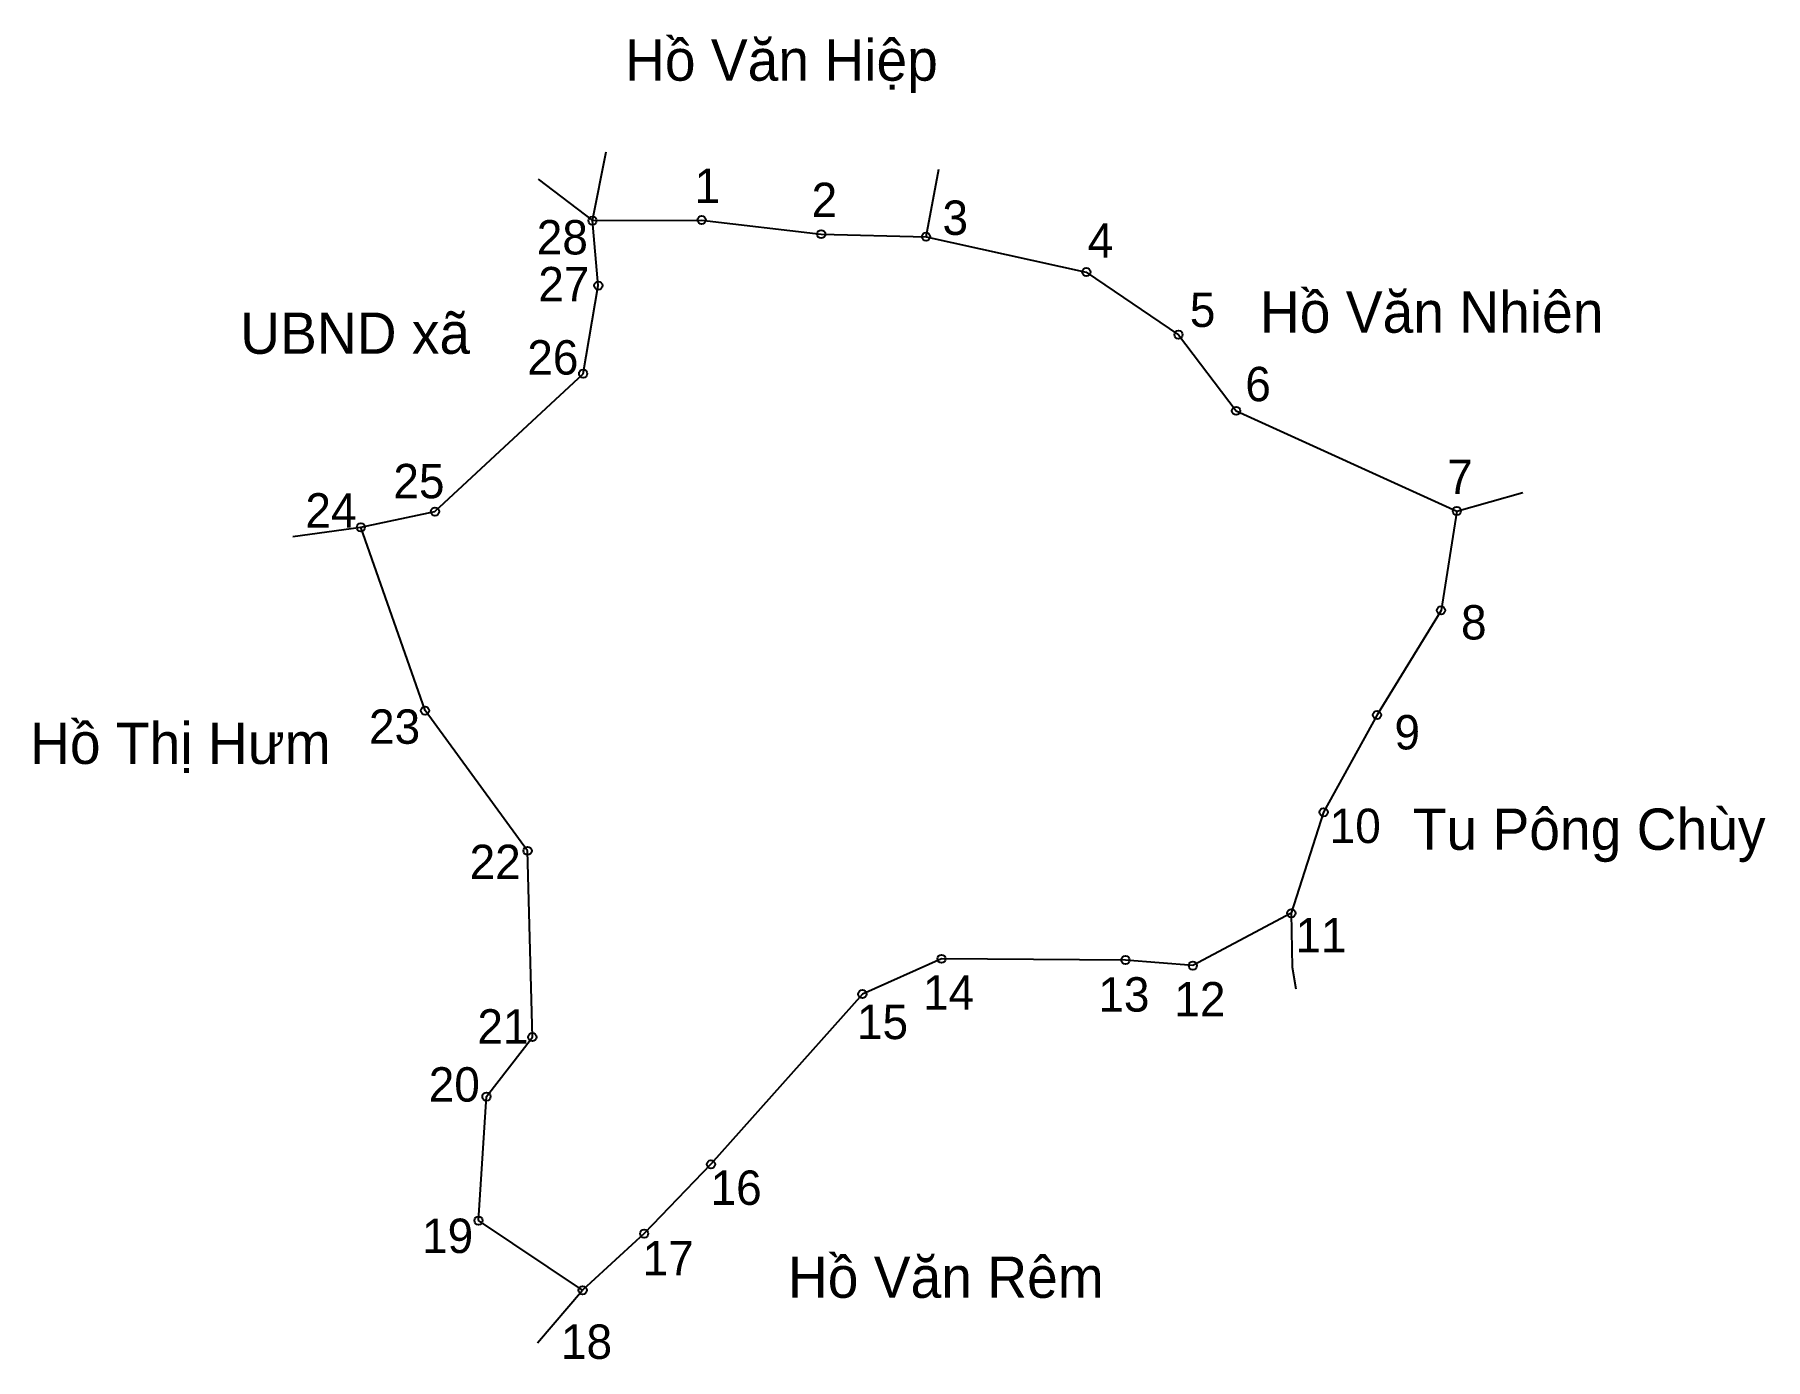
# Model space of a CAD drawing. Extents: x 547974 to 548251, y 1824665 to 1824877.
import ezdxf

# ---------------------------------------------------------------- set-up
doc = ezdxf.new("R2010")
doc.units = 0
for name, color, linetype in [('CanhThua', 7, 'Continuous'), ('MocDinhThua', 7, 'Continuous'), ('RauThua', 7, 'Continuous'), ('SoHieuDinhThua', 7, 'Continuous'), ('TenChuLanCan', 7, 'Continuous')]:
    doc.layers.add(name, color=color, linetype=linetype)

msp = doc.modelspace()

# ---------------------------------------------------------------- linework, layer by layer
at = {"layer": 'CanhThua'}
for p, q in [((548063.58, 1824847.28), (548081.04, 1824847.38)), ((548064.5, 1824836.89), (548063.58, 1824847.28)), ((548081.04, 1824847.38), (548100.18, 1824845.12)), ((548100.18, 1824845.12), (548116.96, 1824844.71)), ((548116.96, 1824844.71), (548142.6, 1824839.06)), ((548142.6, 1824839.06), (548157.36, 1824829.03)), ((548062.08, 1824822.79), (548064.5, 1824836.89)), ((548157.36, 1824829.03), (548166.58, 1824816.85)), ((548038.37, 1824800.73), (548062.08, 1824822.79)), ((548166.58, 1824816.85), (548201.9, 1824800.82)), ((548026.51, 1824798.22), (548038.37, 1824800.73)), ((548201.9, 1824800.82), (548199.37, 1824784.93)), ((548036.78, 1824768.89), (548026.51, 1824798.22)), ((548199.37, 1824784.93), (548189.13, 1824768.19)), ((548053.19, 1824746.45), (548036.78, 1824768.89)), ((548189.13, 1824768.19), (548180.58, 1824752.63)), ((548180.58, 1824752.63), (548175.41, 1824736.47)), ((548053.96, 1824716.65), (548053.19, 1824746.45)), ((548175.41, 1824736.47), (548159.65, 1824728.1)), ((548119.43, 1824729.18), (548106.77, 1824723.53)), ((548148.87, 1824728.98), (548119.43, 1824729.18)), ((548159.65, 1824728.1), (548148.87, 1824728.98)), ((548106.77, 1824723.53), (548082.53, 1824696.3)), ((548046.61, 1824707.14), (548053.96, 1824716.65)), ((548045.34, 1824687.3), (548046.61, 1824707.14)), ((548082.53, 1824696.3), (548071.85, 1824685.21)), ((548062, 1824676.15), (548045.34, 1824687.3)), ((548071.85, 1824685.21), (548062, 1824676.15))]:
    msp.add_line(p, q, dxfattribs=at)
at = {"layer": 'MocDinhThua'}
for centre in [(548063.58, 1824847.28), (548081.04, 1824847.38), (548100.18, 1824845.12), (548116.96, 1824844.71), (548142.6, 1824839.06), (548064.5, 1824836.89), (548157.36, 1824829.03), (548062.08, 1824822.79), (548166.58, 1824816.85), (548038.37, 1824800.73), (548201.9, 1824800.82), (548026.51, 1824798.22), (548199.37, 1824784.93), (548036.78, 1824768.89), (548189.13, 1824768.19), (548180.58, 1824752.63), (548053.19, 1824746.45), (548175.41, 1824736.47), (548119.43, 1824729.18), (548148.87, 1824728.98), (548159.65, 1824728.1), (548106.77, 1824723.53), (548053.96, 1824716.65), (548046.61, 1824707.14), (548082.53, 1824696.3), (548045.34, 1824687.3), (548071.85, 1824685.21), (548062, 1824676.15)]:
    msp.add_circle(centre, 0.66, dxfattribs=at)
at = {"layer": 'RauThua'}
for p, q in [((548063.58, 1824847.28), (548065.79, 1824858.3)), ((548054.86, 1824853.91), (548063.58, 1824847.28)), ((548116.96, 1824844.71), (548118.98, 1824855.5)), ((548201.9, 1824800.82), (548212.46, 1824803.76)), ((548015.61, 1824796.77), (548026.51, 1824798.22)), ((548175.41, 1824736.47), (548175.54, 1824727.82)), ((548175.54, 1824727.82), (548176.14, 1824724.4)), ((548054.76, 1824667.75), (548062, 1824676.15))]:
    msp.add_line(p, q, dxfattribs=at)

# ---------------------------------------------------------------- texts
at = {"layer": 'SoHieuDinhThua'}
for s, height, p in [('1', 5.5, (548079.91, 1824850.12)), ('2', 5.5, (548098.64, 1824847.85)), ('3', 5.5, (548119.59, 1824845)), ('28', 5.503, (548054.66, 1824841.87)), ('4', 5.5, (548142.83, 1824841.36)), ('27', 5.503, (548054.9, 1824834.37)), ('5', 5.5, (548159.17, 1824830.27)), ('26', 5.503, (548053.14, 1824822.65)), ('6', 5.5, (548168.05, 1824818.39)), ('7', 5.5, (548200.36, 1824803.56)), ('25', 5.503, (548031.71, 1824802.86)), ('24', 5.503, (548017.63, 1824798.17)), ('8', 5.5, (548202.57, 1824780.27)), ('23', 5.503, (548027.81, 1824763.58)), ('9', 5.5, (548191.92, 1824762.68)), ('10', 5.503, (548181.55, 1824747.7)), ('22', 5.503, (548043.91, 1824741.93)), ('11', 5.503, (548176.07, 1824730.19)), ('14', 5.503, (548116.47, 1824721.05)), ('13', 5.503, (548144.53, 1824720.73)), ('12', 5.503, (548156.69, 1824719.96)), ('21', 5.503, (548045.16, 1824715.61)), ('15', 5.503, (548105.9, 1824716.33)), ('20', 5.503, (548037.37, 1824706.33)), ('16', 5.503, (548082.47, 1824689.81)), ('19', 5.503, (548036.3, 1824682.11)), ('17', 5.503, (548071.6, 1824678.52)), ('18', 5.503, (548058.53, 1824665.17))]:
    msp.add_text(s, height=height, dxfattribs=at).set_placement(p)
at = {"layer": 'TenChuLanCan'}
for s, height, p in [('Hồ Văn Hiệp', 6.6034, (548068.78, 1824869.67)), ('Hồ Văn Nhiên', 6.6034, (548170.39, 1824829.35)), ('UBND xã', 6.603, (548007.2, 1824825.98)), ('Hồ Thị Hưm', 6.603, (547973.57, 1824760.36)), ('Tu Pông Chùy', 6.6034, (548194.85, 1824746.62)), ('Hồ Văn Rêm', 6.603, (548094.85, 1824674.94))]:
    msp.add_text(s, height=height, dxfattribs=at).set_placement(p)

doc.saveas('drawing.dxf')
